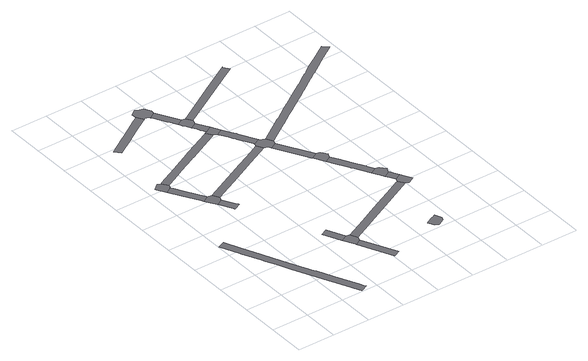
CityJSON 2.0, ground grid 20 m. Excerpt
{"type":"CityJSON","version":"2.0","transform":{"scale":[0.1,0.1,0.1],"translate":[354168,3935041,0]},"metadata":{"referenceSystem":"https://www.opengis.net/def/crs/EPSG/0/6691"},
"CityObjects":{
"road1":{"type":"Road","attributes":{"RoadStructureAttribute.sectionType":"1"},"geometry":[{"type":"MultiSurface","lod":"1","boundaries":[[[0,1,2,3,4,5,6,7,8,9,10,11,12,13,14,15,16,17,18,19,20,21,22,23,24,25,26,27,28,29,30,31,32,33]]]}]},
"road2":{"type":"Road","geometry":[{"type":"MultiSurface","lod":"1","boundaries":[[[34,35,36,37,38,39,40,41]]]}]},
"road3":{"type":"Road","attributes":{"RoadStructureAttribute.sectionType":"1"},"geometry":[{"type":"MultiSurface","lod":"1","boundaries":[[[42,43,44,45,46,36,35,47,48,49,50]]]}]},
"road4":{"type":"Road","geometry":[{"type":"MultiSurface","lod":"1","boundaries":[[[51,52,53,54,55,56,42,50]]]}]},
"road5":{"type":"Road","attributes":{"RoadStructureAttribute.sectionType":"1"},"geometry":[{"type":"MultiSurface","lod":"1","boundaries":[[[52,57,58,59,60,61,62,53]]]}]},
"road6":{"type":"Road","attributes":{"RoadStructureAttribute.sectionType":"1"},"geometry":[{"type":"MultiSurface","lod":"1","boundaries":[[[63,64,65,66]]]}]},
"road7":{"type":"Road","geometry":[{"type":"MultiSurface","lod":"1","boundaries":[[[67,68,69,70,71,63,66]]]}]},
"road8":{"type":"Road","attributes":{"RoadStructureAttribute.sectionType":"1"},"geometry":[{"type":"MultiSurface","lod":"1","boundaries":[[[72,73,69,68,74]]]}]},
"road9":{"type":"Road","attributes":{"RoadStructureAttribute.sectionType":"1"},"geometry":[{"type":"MultiSurface","lod":"1","boundaries":[[[75,76,77,78,79,80,81,82,83,84,85,86]]]}]},
"road10":{"type":"Road","attributes":{"RoadStructureAttribute.sectionType":"1"},"geometry":[{"type":"MultiSurface","lod":"1","boundaries":[[[87,88,89,90,91,92,93,94,95,96,97,98,99,100,101,102,103,104,105,39,38]]]}]},
"road11":{"type":"Road","attributes":{"RoadStructureAttribute.sectionType":"1"},"geometry":[{"type":"MultiSurface","lod":"1","boundaries":[[[106,107,108,109,110,111,112,113,114,115,116,56,55]]]}]},
"road12":{"type":"Road","geometry":[{"type":"MultiSurface","lod":"1","boundaries":[[[80,79,117,118,119,120,121,122,123,124,125,126]]]}]},
"road13":{"type":"Road","attributes":{"RoadStructureAttribute.sectionType":"1"},"geometry":[{"type":"MultiSurface","lod":"1","boundaries":[[[127,128,129,130,131,132,71,70,133,134,135,136,137,138,139,140]]]}]},
"road14":{"type":"Road","attributes":{"RoadStructureAttribute.sectionType":"1"},"geometry":[{"type":"MultiSurface","lod":"1","boundaries":[[[121,120,141,142,143,144,145]]]}]},
"road15":{"type":"Road","geometry":[{"type":"MultiSurface","lod":"1","boundaries":[[[144,146,147,148,149,150,151,152,153,145]]]}]},
"road16":{"type":"Road","attributes":{"RoadStructureAttribute.sectionType":"1"},"geometry":[{"type":"MultiSurface","lod":"1","boundaries":[[[154,155,151,150,156,157,158,159]]]}]},
"road17":{"type":"Road","geometry":[{"type":"MultiSurface","lod":"1","boundaries":[[[97,96,160,161,154,159]]]}]},
"road18":{"type":"Road","geometry":[{"type":"MultiSurface","lod":"1","boundaries":[[[162,163,164,165,166,167,168,169,170]]]}]},
"road19":{"type":"Road","attributes":{"RoadStructureAttribute.sectionType":"1"},"geometry":[{"type":"MultiSurface","lod":"1","boundaries":[[[160,171,172,173,174,175,176,177,178,179,180,181,182,183,161]]]}]},
"road20":{"type":"Road","geometry":[{"type":"MultiSurface","lod":"1","boundaries":[[[184,185,186,187,179,178,111,110,188,189,190,191,192]]]}]},
"road21":{"type":"Road","attributes":{"RoadStructureAttribute.sectionType":"1"},"geometry":[{"type":"MultiSurface","lod":"1","boundaries":[[[193,194,192,191,195,196,197,198,199,200]]]}]},
"road22":{"type":"Road","geometry":[{"type":"MultiSurface","lod":"1","boundaries":[[[199,201,202,203,204,205,206,200]]]}]},
"road23":{"type":"Road","attributes":{"RoadStructureAttribute.sectionType":"1"},"geometry":[{"type":"MultiSurface","lod":"1","boundaries":[[[201,207,208,209,210,211,212,213,214,215,216,217,202]]]}]},
"road24":{"type":"Road","geometry":[{"type":"MultiSurface","lod":"1","boundaries":[[[218,219,220,221,212,211,222,223,224,225,226]]]}]},
"road25":{"type":"Road","attributes":{"RoadStructureAttribute.sectionType":"1"},"geometry":[{"type":"MultiSurface","lod":"1","boundaries":[[[227,228,229,230,231,232,218,226]]]}]},
"road26":{"type":"Road","geometry":[{"type":"MultiSurface","lod":"1","boundaries":[[[139,233,234,235,236,230,229,140]]]}]},
"road27":{"type":"Road","attributes":{"RoadStructureAttribute.sectionType":"1"},"geometry":[{"type":"MultiSurface","lod":"1","boundaries":[[[237,238,239,240,241,242,153,152]]]}]},
"road28":{"type":"Road","attributes":{"RoadStructureAttribute.sectionType":"1"},"geometry":[{"type":"MultiSurface","lod":"1","boundaries":[[[243,244,245,246,247,248,249,250,251,252,253,254,255,256,257,258,259,260,261,262,263,264,265,266,267,268,269,270,271,272,273,274,275,276,277,278,279,280,281,282,283,284,285,286,287,288,289,290,291,292,293,294,295,296,297,298,299,300,301,302,303,185,184]]]}]}
},
"vertices":[
[49,583,0],[51,577,0],[96,480,0],[102,468,0],[105,462,0],[129,410,0],[158,345,0],[161,338,0],[183,292,0],[228,197,0],[231,191,0],[284,80,0],[313,17,0],[317,10,0],[319,5,0],[322,6,0],[356,22,0],[353,28,0],[341,54,0],[283,174,0],[280,181,0],[244,258,0],[241,264,0],[226,295,0],[196,356,0],[193,363,0],[165,426,0],[127,509,0],[126,511,0],[123,517,0],[77,617,0],[74,623,0],[40,698,0],[3,682,0],
[48,1224,0],[75,1178,0],[109,1198,0],[111,1199,0],[116,1216,0],[94,1250,0],[75,1256,0],[45,1230,0],
[202,1038,0],[199,1044,0],[146,1134,0],[118,1183,0],[115,1189,0],[112,1114,0],[161,1030,0],[164,1024,0],[168,1018,0],
[185,989,0],[203,958,0],[237,978,0],[244,997,0],[246,998,0],[224,1032,0],
[242,890,0],[245,885,0],[247,881,0],[284,899,0],[281,904,0],[278,909,0],
[524,402,0],[479,495,0],[443,477,0],[488,384,0],
[518,323,0],[520,318,0],[554,340,0],[560,359,0],[543,395,0],
[643,156,0],[563,322,0],[607,138,0],
[180,1605,0],[186,1608,0],[211,1625,0],[282,1670,0],[344,1709,0],[323,1745,0],[311,1738,0],[296,1728,0],[189,1659,0],[164,1643,0],[73,1586,0],[100,1555,0],
[123,1219,0],[192,1254,0],[232,1274,0],[321,1317,0],[338,1326,0],[344,1329,0],[372,1342,0],[503,1407,0],[509,1410,0],[522,1417,0],[500,1450,0],[494,1447,0],[354,1378,0],[318,1361,0],[312,1357,0],[302,1353,0],[180,1292,0],[175,1290,0],[101,1253,0],
[318,1033,0],[373,1060,0],[497,1121,0],[530,1137,0],[648,1195,0],[627,1229,0],[576,1204,0],[487,1160,0],[479,1157,0],[373,1105,0],[299,1069,0],
[349,1713,0],[350,1713,0],[370,1709,0],[375,1701,0],[408,1725,0],[412,1744,0],[392,1779,0],[362,1784,0],[352,1796,0],[320,1771,0],
[962,604,0],[936,590,0],[934,589,0],[916,581,0],[764,505,0],[656,451,0],[685,421,0],[782,469,0],[876,516,0],[933,544,0],[935,545,0],[972,563,0],[998,577,0],[977,611,0],
[379,1696,0],[416,1630,0],[419,1625,0],[443,1583,0],[478,1603,0],
[452,1567,0],[455,1562,0],[465,1545,0],[468,1539,0],[477,1523,0],[511,1543,0],[519,1569,0],[500,1599,0],
[548,1478,0],[533,1505,0],[490,1501,0],[499,1484,0],[507,1471,0],[513,1458,0],
[541,1410,0],[576,1430,0],
[932,282,0],[930,281,0],[893,263,0],[886,260,0],[904,224,0],[923,217,0],[958,236,0],[965,254,0],[952,292,0],
[544,1404,0],[568,1362,0],[580,1341,0],[584,1335,0],[587,1330,0],[590,1324,0],[630,1253,0],[633,1247,0],[668,1266,0],[620,1351,0],[617,1357,0],[614,1363,0],[601,1385,0],
[714,1212,0],[695,1247,0],[682,1251,0],[675,1253,0],[666,1188,0],[668,1186,0],[671,1180,0],[674,1174,0],[710,1193,0],
[807,1022,0],[711,1191,0],[764,1016,0],[768,1010,0],[770,1005,0],[772,1002,0],[776,995,0],[811,1015,0],
[810,935,0],[845,954,0],[847,963,0],[850,974,0],[855,977,0],[832,1010,0],
[828,903,0],[869,830,0],[872,825,0],[875,819,0],[923,736,0],[957,756,0],[938,790,0],[936,794,0],[925,813,0],[904,850,0],[867,916,0],
[991,696,0],[996,715,0],[1002,720,0],[977,752,0],[932,719,0],[935,714,0],[937,710,0],[944,699,0],[956,676,0],
[968,656,0],[973,646,0],[983,630,0],[1018,650,0],[1013,658,0],[995,690,0],
[1017,569,0],[1052,589,0],[1036,617,0],[1031,625,0],
[736,1696,0],[871,1775,0],[905,1794,0],[884,1828,0],[884,1829,0],[720,1731,0],
[719,1215,0],[743,1231,0],[748,1234,0],[758,1241,0],[763,1244,0],[832,1291,0],[837,1294,0],[837,1295,0],[867,1315,0],[892,1332,0],[898,1336,0],[943,1366,0],[945,1367,0],[983,1393,0],[988,1396,0],[1003,1407,0],[1008,1410,0],[1024,1421,0],[1029,1424,0],[1060,1445,0],[1067,1450,0],[1072,1454,0],[1151,1507,0],[1156,1510,0],[1167,1518,0],[1181,1527,0],[1186,1531,0],[1194,1536,0],[1199,1539,0],[1203,1542,0],[1231,1561,0],[1238,1566,0],[1244,1570,0],[1299,1607,0],[1304,1610,0],[1339,1634,0],[1344,1637,0],[1377,1660,0],[1350,1689,0],[1257,1627,0],[1251,1623,0],[1209,1595,0],[1173,1570,0],[1168,1566,0],[1156,1558,0],[1153,1556,0],[1136,1545,0],[1085,1510,0],[1079,1506,0],[1043,1482,0],[1013,1462,0],[1010,1460,0],[1007,1458,0],[945,1416,0],[943,1415,0],[914,1395,0],[845,1348,0],[832,1340,0],[815,1328,0],[810,1325,0],[700,1251,0]
]}
